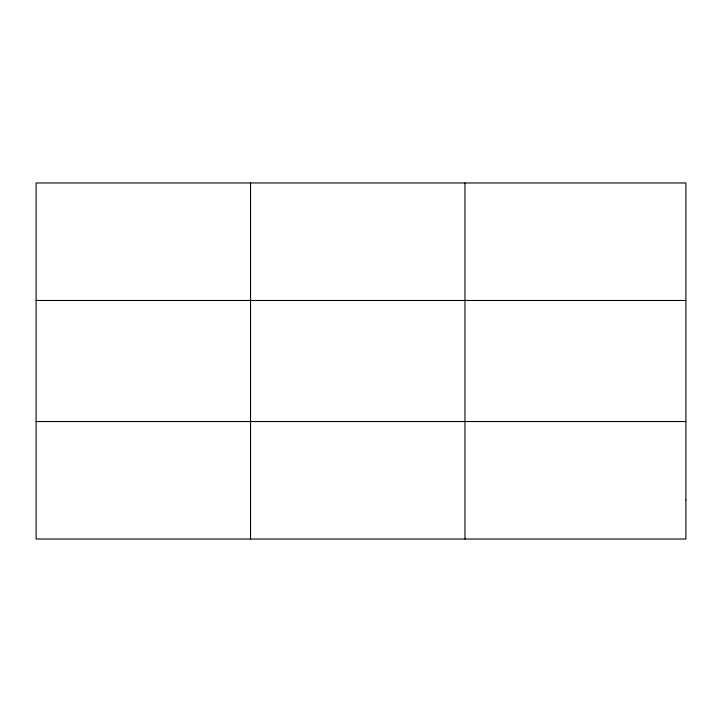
<?xml version="1.0" encoding="UTF-8"?>
<svg xmlns="http://www.w3.org/2000/svg" width="722" height="722" viewBox="0 0 722 722"><rect width="100%" height="100%" fill="white"/><g stroke="black" fill="none" stroke-linecap="round" stroke-linejoin="round"><path stroke-width="1.08" d="M250.534 182.973L250.534 539.027M464.968 182.973L464.968 539.027M36.1 300.469L685.9 300.469M36.1 421.531L685.9 421.531M685.9 499.859L685.9 539.027L36.1 539.027L36.1 182.973L685.9 182.973L685.9 499.859"/></g></svg>
